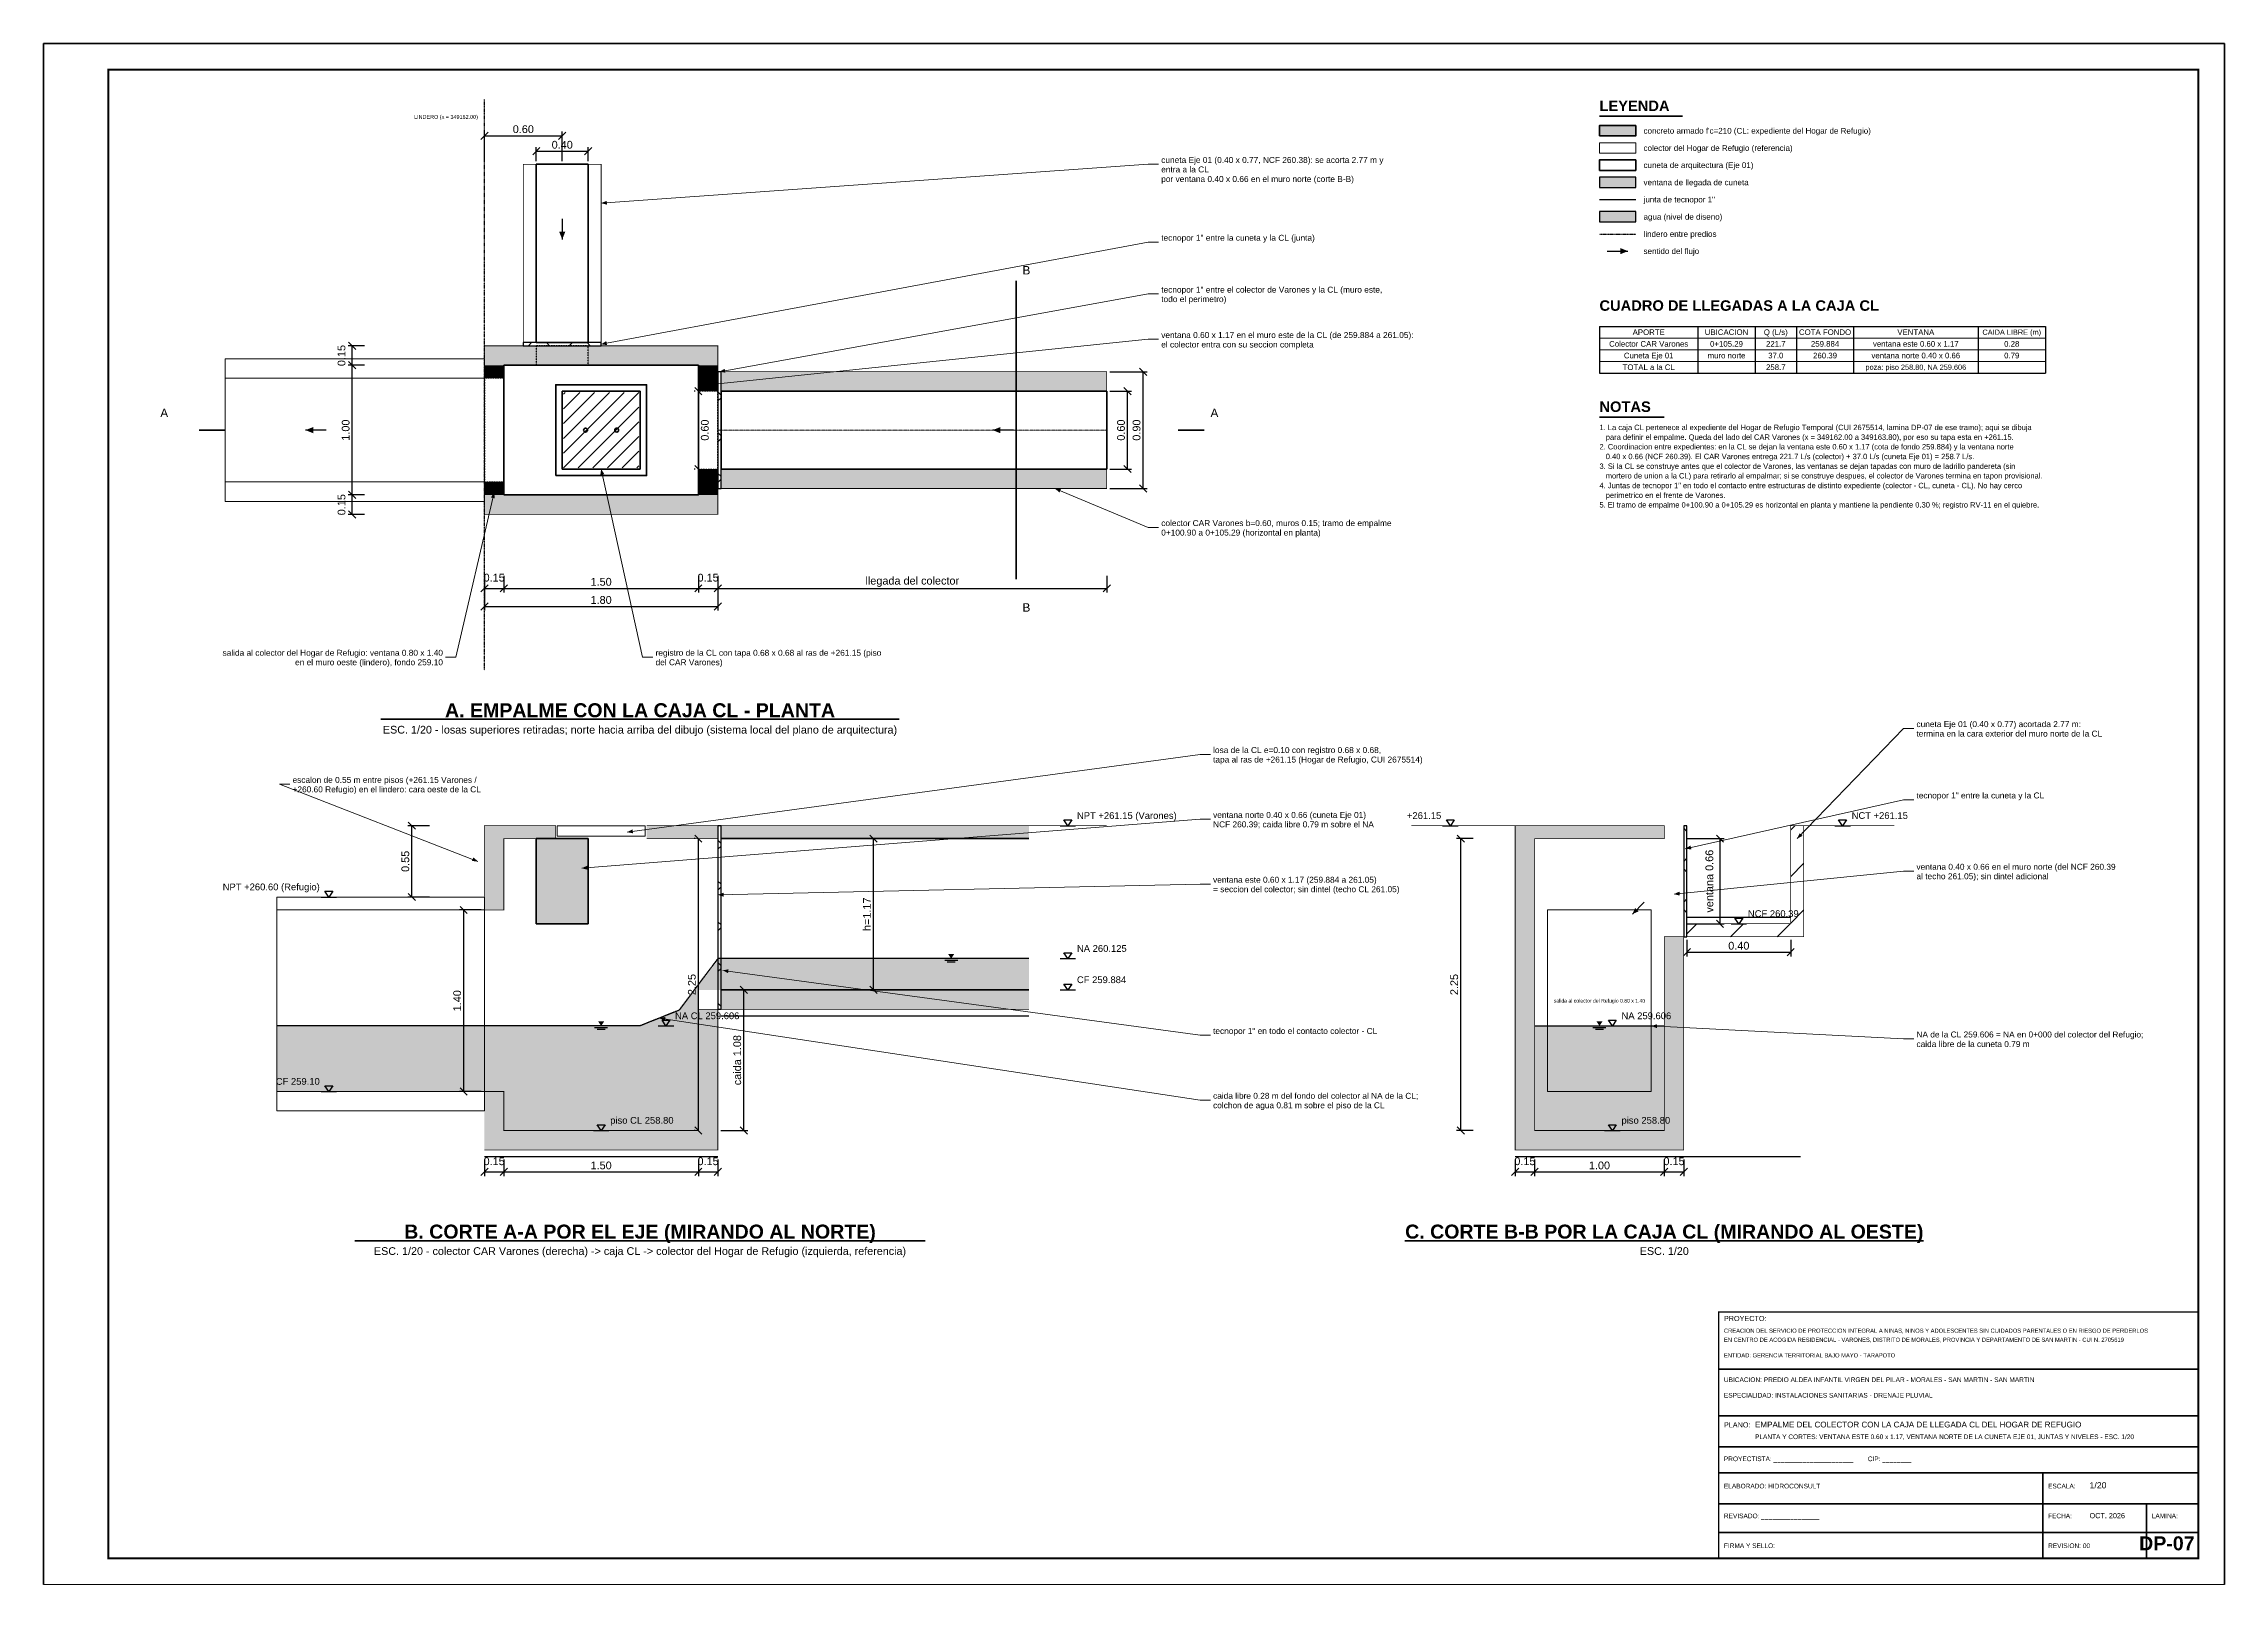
# Paper-space layout 'DP-07' of a CAD drawing. Header units: metres, sheet in millimetres. Extents: x 0 to 841, y 0 to 594.
# The model-space entities are those that its viewports show. They can reach past a viewport. Long polylines and large blocks are cut down to what shows.
import ezdxf
from ezdxf.enums import TextEntityAlignment as Align

# ---------------------------------------------------------------- set-up
doc = ezdxf.new("R2010")
doc.units = ezdxf.units.M
doc.header["$LTSCALE"] = 0.25
for name, pattern in [('CENTER', [5.08, 3.175, -0.635, 0.635, -0.635]), ('DASHED', [1.524, 1.27, -0.254]), ('HIDDEN', [0.375, 0.25, -0.125]), ('PHANTOM', [6.35, 3.175, -0.635, 0.635, -0.635, 0.635, -0.635])]:
    doc.linetypes.add(name, pattern=pattern)
for name, color, linetype, lineweight in [('AGUA', 150, 'DASHED', 25), ('ARQ-BASE', 8, 'CONTINUOUS', 13), ('ARQ-TEXTO', 8, 'CONTINUOUS', 13), ('CONCRETO', 250, 'CONTINUOUS', 50), ('CONCRETO-OCULTO', 8, 'HIDDEN', 25), ('CORTES', 6, 'CONTINUOUS', 50), ('COTAS', 94, 'CONTINUOUS', 18), ('CUNETA', 3, 'CONTINUOUS', 35), ('EJE-COLECTOR', 1, 'CENTER', 18), ('GRILLA', 9, 'CONTINUOUS', 13), ('LLAMADAS', 30, 'CONTINUOUS', 18), ('MARCO', 7, 'CONTINUOUS', 50), ('MARCO-METALICO', 32, 'CONTINUOUS', 40), ('REGISTRO', 32, 'CONTINUOUS', 35), ('REGISTRO-TAPA', 30, 'CONTINUOUS', 18), ('ROTULO', 7, 'CONTINUOUS', 35), ('TERRENO', 7, 'CONTINUOUS', 30), ('TITULOS', 160, 'CONTINUOUS', 35)]:
    doc.layers.add(name, color=color, linetype=linetype, lineweight=lineweight)
for name, color, linetype, true_color in [('AGUA-RELLENO', 150, 'CONTINUOUS', 0xcde4f6), ('CONCRETO-ACHURADO', 8, 'CONTINUOUS', 0xe2e2e2), ('ISO-CUNETA', 94, 'CONTINUOUS', 0xa8d6a8)]:
    doc.layers.add(name, color=color, linetype=linetype, true_color=true_color)
for name, color, linetype in [('AGUA-SIMBOLO', 150, 'CONTINUOUS'), ('FLUJO', 150, 'CONTINUOUS'), ('JUNTAS', 8, 'DASHED'), ('LEYENDA', 7, 'CONTINUOUS'), ('LINDERO', 6, 'PHANTOM'), ('NIVELES', 7, 'CONTINUOUS'), ('ROTULO-TEXTO', 7, 'CONTINUOUS'), ('SOLADO', 8, 'CONTINUOUS'), ('TERRENO-ACHURADO', 8, 'CONTINUOUS'), ('TEXTOS', 7, 'CONTINUOUS'), ('TEXTOS-NOTAS', 7, 'CONTINUOUS')]:
    doc.layers.add(name, color=color, linetype=linetype)
doc.styles.get("Standard").update_dxf_attribs({"font": 'arial.ttf'})
doc.styles.add('TITULOS', font='arialbd.ttf')
doc.dimstyles.new('COT-20', dxfattribs={"dimscale": 0.02, "dimtxt": 3, "dimasz": 2.2, "dimexe": 1.6, "dimexo": 1.2, "dimgap": 1, "dimtad": 1, "dimzin": 0, "dimdsep": 46, "dimtxsty": 'Standard', "dimtsz": 1.4, "dimcen": 2.5, "dimclrd": 256, "dimclre": 256, "dimclrt": 7, "dimazin": 3, "dimtfac": 1, "dimtmove": 0, "dimatfit": 3})

# ---------------------------------------------------------------- blocks, each defined once
blk = doc.blocks.new('SIMB-FLECHA')
at = {"layer": 'FLUJO'}
blk.add_lwpolyline([(-4, 0), (4, 0)], dxfattribs=at)
blk.add_solid([(4, 0), (1, 1.2), (1, -1.2)], dxfattribs=at)
blk = doc.blocks.new('REGISTRO-PLANTA')
at = {"layer": 'MARCO-METALICO'}
blk.add_lwpolyline([(-0.35, -0.35), (0.35, -0.35), (0.35, 0.35), (-0.35, 0.35)], close=True, dxfattribs=at)
for centre in [(-0.12, 0), (0.12, 0)]:
    blk.add_circle(centre, 0.015, dxfattribs=at)
at = {"layer": 'REGISTRO'}
blk.add_lwpolyline([(-0.3, -0.3), (0.3, -0.3), (0.3, 0.3), (-0.3, 0.3)], close=True, dxfattribs=at)
at = {"layer": 'REGISTRO-TAPA'}
for p, q in [((-0.29, 0.2765), (-0.2765, 0.29)), ((-0.29, 0.1632), (-0.1632, 0.29)), ((-0.29, 0.0499), (-0.0499, 0.29)), ((-0.29, -0.0634), (0.0634, 0.29)), ((-0.29, -0.1767), (0.1767, 0.29)), ((-0.29, -0.29), (0.29, 0.29)), ((-0.1767, -0.29), (0.29, 0.1767)), ((-0.0634, -0.29), (0.29, 0.0634)), ((0.0499, -0.29), (0.29, -0.0499)), ((0.1632, -0.29), (0.29, -0.1632)), ((0.2765, -0.29), (0.29, -0.2765))]:
    blk.add_line(p, q, dxfattribs=at)
blk = doc.blocks.new('SIMB-AGUA')
at = {"layer": 'AGUA-SIMBOLO'}
for p, q in [((-2.5, -0.6), (2.5, -0.6)), ((-1.5, -1.2), (1.5, -1.2))]:
    blk.add_line(p, q, dxfattribs=at)
blk.add_solid([(0, 0), (-1.2, 1.8), (1.2, 1.8)], dxfattribs=at)
blk = doc.blocks.new('SIMB-NIVEL')
at = {"layer": 'NIVELES'}
blk.add_line((-3, 0), (3, 0), dxfattribs=at)
blk.add_lwpolyline([(0, 0), (-1.5, 2.2), (1.5, 2.2)], close=True, dxfattribs=at)

msp = doc.modelspace()

# ---------------------------------------------------------------- hatches: boundary and pattern name
at = {"layer": 'AGUA-RELLENO', "true_color": 0xcde4f6}
h = msp.add_hatch(color=7, dxfattribs=at)
h.dxf.hatch_style = 1
h.paths.add_polyline_path([(349254, 9281662.295), (349254.28, 9281662.295), (349254.28, 9281662.375), (349254, 9281662.375)])
h = msp.add_hatch(color=7, dxfattribs=at)
h.dxf.hatch_style = 1
h.paths.add_polyline_path([(349249.6, 9281656.374), (349247.05, 9281656.374), (349247.05, 9281655.29), (349245.55, 9281655.29), (349245.55, 9281655.59), (349243.8, 9281655.59), (349243.8, 9281656.096), (349246.6, 9281656.096), (349246.9, 9281656.216), (349247.2, 9281656.615), (349249.6, 9281656.615)])
h = msp.add_hatch(color=7, dxfattribs=at)
h.dxf.hatch_style = 1
h.paths.add_polyline_path([(349253.5, 9281655.29), (349254.5, 9281655.29), (349254.5, 9281656.096), (349253.5, 9281656.096)])
at = {"layer": 'CONCRETO-ACHURADO', "true_color": 0xe2e2e2}
h = msp.add_hatch(color=7, dxfattribs=at)
h.dxf.hatch_style = 1
h.paths.add_polyline_path([(349254, 9281662.958), (349254.28, 9281662.958), (349254.28, 9281663.038), (349254, 9281663.038)])
h = msp.add_hatch(color=7, dxfattribs=at)
h.dxf.hatch_style = 1
h.paths.add_polyline_path([(349245.4, 9281661.19), (349247.2, 9281661.19), (349247.2, 9281661.34), (349245.4, 9281661.34)])
h = msp.add_hatch(color=7, dxfattribs=at)
h.dxf.hatch_style = 1
h.paths.add_polyline_path([(349245.4, 9281661.09), (349245.55, 9281661.09), (349245.55, 9281661.19), (349245.4, 9281661.19)])
h = msp.add_hatch(color=7, dxfattribs=at)
h.dxf.hatch_style = 1
h.paths.add_polyline_path([(349247.05, 9281660.99), (349247.2, 9281660.99), (349247.2, 9281661.19), (349247.05, 9281661.19)])
h = msp.add_hatch(color=7, dxfattribs=at)
h.dxf.hatch_style = 1
h.paths.add_polyline_path([(349247.225, 9281660.99), (349250.2, 9281660.99), (349250.2, 9281661.14), (349247.225, 9281661.14)])
h = msp.add_hatch(color=7, dxfattribs=at)
h.dxf.hatch_style = 1
h.paths.add_polyline_path([(349247.05, 9281660.19), (349247.2, 9281660.19), (349247.2, 9281660.39), (349247.05, 9281660.39)])
h = msp.add_hatch(color=7, dxfattribs=at)
h.dxf.hatch_style = 1
h.paths.add_polyline_path([(349247.225, 9281660.24), (349250.2, 9281660.24), (349250.2, 9281660.39), (349247.225, 9281660.39)])
h = msp.add_hatch(color=7, dxfattribs=at)
h.dxf.hatch_style = 1
h.paths.add_polyline_path([(349245.4, 9281660.19), (349245.55, 9281660.19), (349245.55, 9281660.29), (349245.4, 9281660.29)])
h = msp.add_hatch(color=7, dxfattribs=at)
h.dxf.hatch_style = 1
h.paths.add_polyline_path([(349245.4, 9281660.04), (349247.2, 9281660.04), (349247.2, 9281660.19), (349245.4, 9281660.19)])
h = msp.add_hatch(color=7, dxfattribs=at)
h.dxf.hatch_style = 1
h.paths.add_polyline_path([(349245.4, 9281656.99), (349245.55, 9281656.99), (349245.55, 9281657.64), (349245.4, 9281657.64)])
h = msp.add_hatch(color=7, dxfattribs=at)
h.dxf.hatch_style = 1
h.paths.add_polyline_path([(349245.55, 9281657.54), (349245.95, 9281657.54), (349245.95, 9281657.64), (349245.55, 9281657.64)])
h = msp.add_hatch(color=7, dxfattribs=at)
h.dxf.hatch_style = 1
h.paths.add_polyline_path([(349246.65, 9281657.54), (349247.2, 9281657.54), (349247.2, 9281657.64), (349246.65, 9281657.64)])
h = msp.add_hatch(color=7, dxfattribs=at)
h.dxf.hatch_style = 1
h.paths.add_polyline_path([(349247.225, 9281657.54), (349249.6, 9281657.54), (349249.6, 9281657.64), (349247.225, 9281657.64)])
h = msp.add_hatch(color=7, dxfattribs=at)
h.dxf.hatch_style = 1
h.paths.add_polyline_path([(349253.35, 9281655.29), (349253.5, 9281655.29), (349253.5, 9281657.64), (349253.35, 9281657.64)])
h = msp.add_hatch(color=7, dxfattribs=at)
h.dxf.hatch_style = 1
h.paths.add_polyline_path([(349253.5, 9281657.54), (349254.5, 9281657.54), (349254.5, 9281657.64), (349253.5, 9281657.64)])
h = msp.add_hatch(color=7, dxfattribs=at)
h.dxf.hatch_style = 1
h.paths.add_polyline_path([(349254.5, 9281655.29), (349254.65, 9281655.29), (349254.65, 9281656.784), (349254.5, 9281656.784)])
h = msp.add_hatch(color=7, dxfattribs=at)
h.dxf.hatch_style = 1
h.paths.add_polyline_path([(349247.225, 9281656.224), (349249.6, 9281656.224), (349249.6, 9281656.374), (349247.225, 9281656.374)])
h = msp.add_hatch(color=7, dxfattribs=at)
h.dxf.hatch_style = 1
h.paths.add_polyline_path([(349247.05, 9281655.29), (349247.2, 9281655.29), (349247.2, 9281656.224), (349247.05, 9281656.224)])
h = msp.add_hatch(color=7, dxfattribs=at)
h.dxf.hatch_style = 1
h.paths.add_polyline_path([(349245.4, 9281655.29), (349245.55, 9281655.29), (349245.55, 9281655.59), (349245.4, 9281655.59)])
h = msp.add_hatch(color=7, dxfattribs=at)
h.dxf.hatch_style = 1
h.paths.add_polyline_path([(349245.4, 9281655.14), (349247.2, 9281655.14), (349247.2, 9281655.29), (349245.4, 9281655.29)])
h = msp.add_hatch(color=7, dxfattribs=at)
h.dxf.hatch_style = 1
h.paths.add_polyline_path([(349253.35, 9281655.14), (349254.65, 9281655.14), (349254.65, 9281655.29), (349253.35, 9281655.29)])
at = {"layer": 'ISO-CUNETA', "true_color": 0xa8d6a8}
h = msp.add_hatch(color=7, dxfattribs=at)
h.dxf.hatch_style = 1
h.paths.add_polyline_path([(349254, 9281662.56), (349254.28, 9281662.56), (349254.28, 9281662.64), (349254, 9281662.64)])
h = msp.add_hatch(color=7, dxfattribs=at)
h.dxf.hatch_style = 1
h.paths.add_polyline_path([(349245.8, 9281656.884), (349246.2, 9281656.884), (349246.2, 9281657.54), (349245.8, 9281657.54)])
at = {"layer": 'JUNTAS'}
h = msp.add_hatch(dxfattribs=at)
h.set_pattern_fill('ANSI37', scale=0.07)
h.paths.add_polyline_path([(349245.7, 9281661.34), (349246.3, 9281661.34), (349246.3, 9281661.365), (349245.7, 9281661.365)])
h = msp.add_hatch(dxfattribs=at)
h.set_pattern_fill('ANSI37', scale=0.07)
h.paths.add_polyline_path([(349247.2, 9281660.24), (349247.225, 9281660.24), (349247.225, 9281661.14), (349247.2, 9281661.14)])
h = msp.add_hatch(dxfattribs=at)
h.set_pattern_fill('ANSI37', scale=0.07)
h.paths.add_polyline_path([(349247.2, 9281656.224), (349247.225, 9281656.224), (349247.225, 9281657.64), (349247.2, 9281657.64)])
h = msp.add_hatch(dxfattribs=at)
h.set_pattern_fill('ANSI37', scale=0.07)
h.paths.add_polyline_path([(349254.65, 9281656.784), (349254.675, 9281656.784), (349254.675, 9281657.64), (349254.65, 9281657.64)])
at = {"layer": 'TERRENO-ACHURADO'}
h = msp.add_hatch(dxfattribs=at)
h.set_pattern_fill('ANSI31', scale=0.08)
h.paths.add_polyline_path([(349255.475, 9281656.884), (349255.575, 9281656.884), (349255.575, 9281657.64), (349255.475, 9281657.64)])
h = msp.add_hatch(dxfattribs=at)
h.set_pattern_fill('ANSI31', scale=0.08)
h.paths.add_polyline_path([(349254.675, 9281656.784), (349255.575, 9281656.784), (349255.575, 9281656.884), (349254.675, 9281656.884)])

# ---------------------------------------------------------------- linework, layer by layer
at = {"layer": 'AGUA'}
for p, q in [((349254.675, 9281656.934), (349255.475, 9281656.934)), ((349253.5, 9281656.096), (349254.5, 9281656.096))]:
    msp.add_line(p, q, dxfattribs=at)
msp.add_lwpolyline([(349249.6, 9281656.615), (349247.2, 9281656.615), (349246.9, 9281656.216), (349246.6, 9281656.096), (349243.8, 9281656.096)], dxfattribs=at)
at = {"layer": 'AGUA-RELLENO'}
msp.add_lwpolyline([(349254, 9281662.295), (349254.28, 9281662.295), (349254.28, 9281662.375), (349254, 9281662.375)], close=True, dxfattribs=at)
at = {"layer": 'ARQ-BASE'}
for points in [[(349254, 9281662.825), (349254.28, 9281662.825), (349254.28, 9281662.905), (349254, 9281662.905)], [(349243.4, 9281660.14), (349245.4, 9281660.14), (349245.4, 9281661.24), (349243.4, 9281661.24)], [(349243.4, 9281660.29), (349245.4, 9281660.29), (349245.4, 9281661.09), (349243.4, 9281661.09)], [(349243.8, 9281655.44), (349245.4, 9281655.44), (349245.4, 9281657.09), (349243.8, 9281657.09)], [(349243.8, 9281655.59), (349245.4, 9281655.59), (349245.4, 9281656.99), (349243.8, 9281656.99)], [(349253.6, 9281655.59), (349254.4, 9281655.59), (349254.4, 9281656.99), (349253.6, 9281656.99)]]:
    msp.add_lwpolyline(points, close=True, dxfattribs=at)
at = {"layer": 'CONCRETO'}
for p, q in [((349247.2, 9281657.54), (349247.2, 9281657.54)), ((349247.225, 9281657.54), (349249.6, 9281657.54)), ((349247.225, 9281656.374), (349249.6, 9281656.374))]:
    msp.add_line(p, q, dxfattribs=at)
for points in [[(349254, 9281662.958), (349254.28, 9281662.958), (349254.28, 9281663.038), (349254, 9281663.038)], [(349245.55, 9281660.19), (349247.05, 9281660.19), (349247.05, 9281661.19), (349245.55, 9281661.19)], [(349247.225, 9281660.39), (349250.2, 9281660.39), (349250.2, 9281660.99), (349247.225, 9281660.99)]]:
    msp.add_lwpolyline(points, close=True, dxfattribs=at)
at = {"layer": 'CONCRETO', "const_width": 0.006}
for points in [[(349245.4, 9281660.04), (349247.2, 9281660.04), (349247.2, 9281661.34), (349245.4, 9281661.34)], [(349247.225, 9281660.24), (349250.2, 9281660.24), (349250.2, 9281661.14), (349247.225, 9281661.14)], [(349253.35, 9281655.14), (349254.65, 9281655.14), (349254.65, 9281656.784), (349254.5, 9281656.784), (349254.5, 9281655.29), (349253.5, 9281655.29), (349253.5, 9281657.54), (349254.5, 9281657.54), (349254.5, 9281657.64), (349253.35, 9281657.64)]]:
    msp.add_lwpolyline(points, close=True, dxfattribs=at)
for points in [[(349245.4, 9281656.99), (349245.55, 9281656.99), (349245.55, 9281657.54), (349245.95, 9281657.54), (349245.95, 9281657.64), (349245.4, 9281657.64), (349245.4, 9281656.99)], [(349246.65, 9281657.54), (349247.2, 9281657.54), (349247.2, 9281657.54), (349247.2, 9281657.64), (349246.65, 9281657.64)], [(349249.6, 9281656.224), (349247.225, 9281656.224), (349247.225, 9281657.64), (349249.6, 9281657.64)], [(349245.4, 9281655.14), (349247.2, 9281655.14), (349247.2, 9281656.224), (349247.05, 9281656.224), (349247.05, 9281655.29), (349245.55, 9281655.29), (349245.55, 9281655.59), (349245.4, 9281655.59)]]:
    msp.add_lwpolyline(points, dxfattribs=at)
at = {"layer": 'CONCRETO-OCULTO'}
for points in [[(349245.8, 9281661.19), (349246.2, 9281661.19), (349246.2, 9281661.34), (349245.8, 9281661.34)], [(349245.4, 9281660.29), (349245.55, 9281660.29), (349245.55, 9281661.09), (349245.4, 9281661.09)], [(349247.05, 9281660.39), (349247.2, 9281660.39), (349247.2, 9281660.99), (349247.05, 9281660.99)]]:
    msp.add_lwpolyline(points, close=True, dxfattribs=at)
at = {"layer": 'CORTES'}
for p, q in [((349249.5, 9281659.54), (349249.5, 9281661.84)), ((349243.2, 9281660.69), (349243.4, 9281660.69)), ((349250.75, 9281660.69), (349250.95, 9281660.69))]:
    msp.add_line(p, q, dxfattribs=at)
at = {"layer": 'CUNETA', "const_width": 0.006}
msp.add_lwpolyline([(349245.7, 9281661.365), (349246.3, 9281661.365), (349246.3, 9281662.74), (349245.7, 9281662.74)], close=True, dxfattribs=at)
at = {"layer": 'CUNETA'}
for points in [[(349245.8, 9281661.365), (349246.2, 9281661.365), (349246.2, 9281662.74), (349245.8, 9281662.74)], [(349254, 9281662.693), (349254.28, 9281662.693), (349254.28, 9281662.773), (349254, 9281662.773)], [(349245.8, 9281656.884), (349246.2, 9281656.884), (349246.2, 9281657.54), (349245.8, 9281657.54)]]:
    msp.add_lwpolyline(points, close=True, dxfattribs=at)
at = {"layer": 'CUNETA', "const_width": 0.006}
msp.add_lwpolyline([(349254.675, 9281656.784), (349255.575, 9281656.784), (349255.575, 9281657.64), (349255.475, 9281657.64), (349255.475, 9281656.884), (349254.675, 9281656.884)], dxfattribs=at)
at = {"layer": 'EJE-COLECTOR'}
msp.add_line((349250.2, 9281660.69), (349247.2, 9281660.69), dxfattribs=at)
at = {"layer": 'GRILLA'}
for p, q in [((349254, 9281661.4), (349257.44, 9281661.4)), ((349254, 9281661.31), (349257.44, 9281661.31)), ((349254, 9281661.22), (349257.44, 9281661.22))]:
    msp.add_line(p, q, dxfattribs=at)
at = {"layer": 'ISO-CUNETA'}
msp.add_lwpolyline([(349254, 9281662.56), (349254.28, 9281662.56), (349254.28, 9281662.64), (349254, 9281662.64)], close=True, dxfattribs=at)
at = {"layer": 'JUNTAS'}
msp.add_line((349254, 9281662.468), (349254.28, 9281662.468), dxfattribs=at)
for points in [[(349245.7, 9281661.34), (349246.3, 9281661.34), (349246.3, 9281661.365), (349245.7, 9281661.365)], [(349247.2, 9281660.24), (349247.225, 9281660.24), (349247.225, 9281661.14), (349247.2, 9281661.14)], [(349247.2, 9281656.224), (349247.225, 9281656.224), (349247.225, 9281657.64), (349247.2, 9281657.64)], [(349254.65, 9281656.784), (349254.675, 9281656.784), (349254.675, 9281657.64), (349254.65, 9281657.64)]]:
    msp.add_lwpolyline(points, close=True, dxfattribs=at)
at = {"layer": 'LINDERO'}
for p, q in [((349245.4, 9281658.84), (349245.4, 9281663.24)), ((349254, 9281662.202), (349254.28, 9281662.202))]:
    msp.add_line(p, q, dxfattribs=at)
at = {"layer": 'LLAMADAS'}
for p, q in [((349250.52, 9281662.74), (349246.3, 9281662.44)), ((349250.6, 9281662.74), (349250.52, 9281662.74)), ((349250.52, 9281662.14), (349246.3, 9281661.352)), ((349250.6, 9281662.14), (349250.52, 9281662.14)), ((349250.52, 9281661.74), (349247.213, 9281661.14)), ((349250.6, 9281661.74), (349250.52, 9281661.74)), ((349250.52, 9281661.39), (349247.125, 9281661.04)), ((349250.6, 9281661.39), (349250.52, 9281661.39)), ((349246.62, 9281658.94), (349246.3, 9281660.39)), ((349245.18, 9281658.94), (349245.475, 9281660.21)), ((349250.52, 9281659.94), (349249.8, 9281660.24)), ((349250.6, 9281659.94), (349250.52, 9281659.94)), ((349245.1, 9281658.94), (349245.18, 9281658.94)), ((349246.7, 9281658.94), (349246.62, 9281658.94)), ((349256.345, 9281658.39), (349255.525, 9281657.54)), ((349256.425, 9281658.39), (349256.345, 9281658.39)), ((349250.92, 9281658.19), (349246.5, 9281657.59)), ((349251, 9281658.19), (349250.92, 9281658.19)), ((349243.9, 9281657.96), (349243.82, 9281657.96)), ((349243.82, 9281657.96), (349245.35, 9281657.365)), ((349256.345, 9281657.84), (349254.662, 9281657.462)), ((349256.425, 9281657.84), (349256.345, 9281657.84)), ((349250.92, 9281657.69), (349246.15, 9281657.312)), ((349251, 9281657.69), (349250.92, 9281657.69)), ((349250.92, 9281657.19), (349247.2, 9281657.107)), ((349251, 9281657.19), (349250.92, 9281657.19)), ((349256.345, 9281657.29), (349254.575, 9281657.112)), ((349256.425, 9281657.29), (349256.345, 9281657.29)), ((349250.92, 9281656.024), (349247.238, 9281656.524)), ((349250.92, 9281655.524), (349246.75, 9281656.156)), ((349251, 9281656.024), (349250.92, 9281656.024)), ((349256.345, 9281655.996), (349254.4, 9281656.096)), ((349256.425, 9281655.996), (349256.345, 9281655.996)), ((349251, 9281655.524), (349250.92, 9281655.524))]:
    msp.add_line(p, q, dxfattribs=at)
for points in [[(349246.3, 9281662.44), (349246.345, 9281662.428), (349246.343, 9281662.458)], [(349246.3, 9281661.352), (349246.346, 9281661.345), (349246.34, 9281661.376)], [(349247.125, 9281661.04), (349247.17, 9281661.029), (349247.167, 9281661.06)], [(349247.213, 9281661.14), (349247.259, 9281661.133), (349247.253, 9281661.163)], [(349246.3, 9281660.39), (349246.294, 9281660.344), (349246.325, 9281660.35)], [(349245.475, 9281660.21), (349245.45, 9281660.171), (349245.48, 9281660.164)], [(349249.8, 9281660.24), (349249.835, 9281660.209), (349249.847, 9281660.237)], [(349246.5, 9281657.59), (349246.546, 9281657.581), (349246.542, 9281657.611)], [(349254.662, 9281657.462), (349254.709, 9281657.457), (349254.702, 9281657.487)], [(349255.525, 9281657.54), (349255.567, 9281657.561), (349255.544, 9281657.582)], [(349245.35, 9281657.365), (349245.315, 9281657.395), (349245.303, 9281657.367)], [(349246.15, 9281657.312), (349246.195, 9281657.3), (349246.193, 9281657.331)], [(349247.2, 9281657.107), (349247.244, 9281657.093), (349247.244, 9281657.123)], [(349254.575, 9281657.112), (349254.62, 9281657.101), (349254.617, 9281657.132)], [(349247.238, 9281656.524), (349247.279, 9281656.503), (349247.283, 9281656.533)], [(349246.75, 9281656.156), (349246.791, 9281656.135), (349246.796, 9281656.165)], [(349254.4, 9281656.096), (349254.443, 9281656.079), (349254.445, 9281656.109)]]:
    msp.add_solid(points, dxfattribs=at)
at = {"layer": 'MARCO'}
msp.add_lwpolyline([(349242, 9281651.79), (349258.82, 9281651.79), (349258.82, 9281663.67), (349242, 9281663.67)], close=True, dxfattribs=at)
at = {"layer": 'MARCO', "const_width": 0.016}
msp.add_lwpolyline([(349242.5, 9281651.99), (349258.62, 9281651.99), (349258.62, 9281663.47), (349242.5, 9281663.47)], close=True, dxfattribs=at)
at = {"layer": 'REGISTRO-TAPA'}
msp.add_lwpolyline([(349245.96, 9281657.56), (349246.64, 9281657.56), (349246.64, 9281657.64), (349245.96, 9281657.64)], close=True, dxfattribs=at)
at = {"layer": 'ROTULO'}
for p, q in [((349254.92, 9281653.45), (349258.62, 9281653.45)), ((349254.92, 9281653.09), (349258.62, 9281653.09)), ((349254.92, 9281652.85), (349258.62, 9281652.85)), ((349254.92, 9281652.65), (349258.62, 9281652.65)), ((349257.42, 9281652.65), (349257.42, 9281651.99)), ((349254.92, 9281652.41), (349258.62, 9281652.41)), ((349258.22, 9281652.41), (349258.22, 9281651.99)), ((349254.92, 9281652.19), (349258.62, 9281652.19))]:
    msp.add_line(p, q, dxfattribs=at)
at = {"layer": 'ROTULO', "const_width": 0.01}
msp.add_lwpolyline([(349254.92, 9281651.99), (349258.62, 9281651.99), (349258.62, 9281653.89), (349254.92, 9281653.89)], close=True, dxfattribs=at)
at = {"layer": 'SOLADO'}
for points in [[(349247.225, 9281656.174), (349249.6, 9281656.174)], [(349245.4, 9281655.09), (349247.2, 9281655.09)], [(349253.35, 9281655.09), (349255.55, 9281655.09)]]:
    msp.add_lwpolyline(points, dxfattribs=at)
at = {"layer": 'TERRENO', "const_width": 0.006}
for points in [[(349247.2, 9281657.64), (349250.2, 9281657.64)], [(349249.6, 9281657.64), (349250.2, 9281657.64)], [(349252.55, 9281657.64), (349253.35, 9281657.64)], [(349255.575, 9281657.64), (349256.275, 9281657.64)], [(349243.8, 9281657.09), (349245.4, 9281657.09)]]:
    msp.add_lwpolyline(points, dxfattribs=at)
at = {"layer": 'TEXTOS'}
for p, q in [((349254, 9281661.49), (349257.44, 9281661.49)), ((349254, 9281661.49), (349254, 9281661.13)), ((349254.76, 9281661.49), (349254.76, 9281661.13)), ((349255.2, 9281661.49), (349255.2, 9281661.13)), ((349255.52, 9281661.49), (349255.52, 9281661.13)), ((349255.96, 9281661.49), (349255.96, 9281661.13)), ((349256.92, 9281661.49), (349256.92, 9281661.13)), ((349257.44, 9281661.49), (349257.44, 9281661.13)), ((349254, 9281661.13), (349257.44, 9281661.13))]:
    msp.add_line(p, q, dxfattribs=at)
at = {"layer": 'TITULOS'}
for p, q in [((349254, 9281663.11), (349254.64, 9281663.11)), ((349254, 9281660.79), (349254.5, 9281660.79)), ((349244.6, 9281658.46), (349248.6, 9281658.46)), ((349244.4, 9281654.44), (349248.8, 9281654.44)), ((349252.5, 9281654.44), (349256.5, 9281654.44))]:
    msp.add_line(p, q, dxfattribs=at)

# ---------------------------------------------------------------- block references
msp.add_blockref('REGISTRO-PLANTA', (349246.3, 9281660.69))
at = {"xscale": 0.02, "yscale": 0.02}
for p in [(349249, 9281656.615), (349246.3, 9281656.096), (349254, 9281656.096)]:
    msp.add_blockref('SIMB-AGUA', p, dxfattribs=at)
at = {"layer": 'FLUJO'}
for p, xscale, yscale, rotation in [((349246, 9281662.24), 0.02, 0.02, -90), ((349244.1, 9281660.69), 0.02, 0.02, 180), ((349249.4, 9281660.69), 0.02, 0.02, 180), ((349254.3, 9281657.004), 0.016, 0.016, -135)]:
    msp.add_blockref('SIMB-FLECHA', p, dxfattribs=dict(at, xscale=xscale, yscale=yscale, rotation=rotation))
at = {"layer": 'FLUJO', "xscale": 0.02, "yscale": 0.02}
msp.add_blockref('SIMB-FLECHA', (349254.14, 9281662.07), dxfattribs=at)
at = {"layer": 'NIVELES', "xscale": 0.02, "yscale": 0.02}
for p in [(349249.9, 9281657.64), (349252.85, 9281657.64), (349255.875, 9281657.64), (349244.2, 9281657.09), (349255.075, 9281656.884), (349249.9, 9281656.615), (349249.9, 9281656.374), (349246.8, 9281656.096), (349254.1, 9281656.096), (349244.2, 9281655.59), (349246.3, 9281655.29), (349254.1, 9281655.29)]:
    msp.add_blockref('SIMB-NIVEL', p, dxfattribs=at)

# ---------------------------------------------------------------- texts
at = {"layer": 'ARQ-TEXTO'}
msp.add_text('salida al colector del Refugio 0.80 x 1.40', height=0.028, dxfattribs=at).set_placement((349254, 9281656.29), align=Align.MIDDLE_CENTER)
at = {"layer": 'CORTES'}
for s, p in [('B', (349249.55, 9281661.89)), ('A', (349242.9, 9281660.79)), ('A', (349251, 9281660.79)), ('B', (349249.55, 9281659.29))]:
    msp.add_text(s, height=0.065, dxfattribs=at).set_placement(p)
at = {"layer": 'LEYENDA'}
for s, p in [("concreto armado f'c=210 (CL: expediente del Hogar de Refugio)", (349254.34, 9281662.998)), ('colector del Hogar de Refugio (referencia)', (349254.34, 9281662.865)), ('cuneta de arquitectura (Eje 01)', (349254.34, 9281662.733)), ('ventana de llegada de cuneta', (349254.34, 9281662.6)), ('junta de tecnopor 1"', (349254.34, 9281662.468)), ('agua (nivel de diseno)', (349254.34, 9281662.335)), ('lindero entre predios', (349254.34, 9281662.202)), ('sentido del flujo', (349254.34, 9281662.07))]:
    msp.add_text(s, height=0.0442, dxfattribs=at).set_placement(p, align=Align.MIDDLE_LEFT)
at = {"layer": 'LINDERO'}
msp.add_text('LINDERO (x = 349162.00)', height=0.03, dxfattribs=at).set_placement((349245.35, 9281663.09), align=Align.RIGHT)
at = {"layer": 'NIVELES'}
for s, p in [('NPT +261.15 (Varones)', (349249.97, 9281657.692)), ('NCT +261.15', (349255.945, 9281657.692)), ('NCF 260.39', (349255.145, 9281656.936)), ('NA 260.125', (349249.97, 9281656.667)), ('CF 259.884', (349249.97, 9281656.426)), ('NA CL 259.606', (349246.87, 9281656.148)), ('NA 259.606', (349254.17, 9281656.148)), ('piso CL 258.80', (349246.37, 9281655.342)), ('piso 258.80', (349254.17, 9281655.342))]:
    msp.add_text(s, height=0.052, dxfattribs=at).set_placement(p)
for s, p in [('+261.15', (349252.78, 9281657.692)), ('NPT +260.60 (Refugio)', (349244.13, 9281657.142)), ('CF 259.10', (349244.13, 9281655.642))]:
    msp.add_text(s, height=0.052, dxfattribs=at).set_placement(p, align=Align.RIGHT)
at = {"layer": 'ROTULO-TEXTO'}
for s, height, p in [('PROYECTO:', 0.04, (349254.96, 9281653.82)), ('CREACION DEL SERVICIO DE PROTECCION INTEGRAL A NINAS, NINOS Y ADOLESCENTES SIN CUIDADOS PARENTALES O EN RIESGO DE PERDERLOS', 0.032, (349254.96, 9281653.73)), ('EN CENTRO DE ACOGIDA RESIDENCIAL - VARONES, DISTRITO DE MORALES, PROVINCIA Y DEPARTAMENTO DE SAN MARTIN - CUI N. 2705619', 0.032, (349254.96, 9281653.66)), ('ENTIDAD: GERENCIA TERRITORIAL BAJO MAYO - TARAPOTO', 0.032, (349254.96, 9281653.54)), ('UBICACION: PREDIO ALDEA INFANTIL VIRGEN DEL PILAR - MORALES - SAN MARTIN - SAN MARTIN', 0.036, (349254.96, 9281653.35)), ('ESPECIALIDAD: INSTALACIONES SANITARIAS - DRENAJE PLUVIAL', 0.036, (349254.96, 9281653.23)), ('PLANO:', 0.04, (349254.96, 9281653)), ('PLANTA Y CORTES: VENTANA ESTE 0.60 x 1.17, VENTANA NORTE DE LA CUNETA EJE 01, JUNTAS Y NIVELES - ESC. 1/20', 0.036, (349255.2, 9281652.91)), ('EMPALME DEL COLECTOR CON LA CAJA DE LLEGADA CL DEL HOGAR DE REFUGIO', 0.04442, (349255.2, 9281653)), ('PROYECTISTA: ______________________        CIP: ________', 0.036, (349254.96, 9281652.74)), ('ELABORADO: HIDROCONSULT', 0.036, (349254.96, 9281652.53)), ('ESCALA:', 0.036, (349257.46, 9281652.53)), ('1/20', 0.048, (349257.78, 9281652.53)), ('REVISADO: ________________', 0.036, (349254.96, 9281652.3)), ('FECHA:', 0.036, (349257.46, 9281652.3)), ('OCT. 2026', 0.04, (349257.78, 9281652.3)), ('LAMINA:', 0.036, (349258.26, 9281652.3)), ('FIRMA Y SELLO:', 0.036, (349254.96, 9281652.07)), ('REVISION: 00', 0.036, (349257.46, 9281652.07))]:
    msp.add_text(s, height=height, dxfattribs=at).set_placement(p)
at = {"layer": 'TEXTOS'}
for s, p in [('cuneta Eje 01 (0.40 x 0.77, NCF 260.38): se acorta 2.77 m y', (349250.62, 9281662.75)), ('entra a la CL', (349250.62, 9281662.677)), ('por ventana 0.40 x 0.66 en el muro norte (corte B-B)', (349250.62, 9281662.603)), ('tecnopor 1" entre la cuneta y la CL (junta)', (349250.62, 9281662.15)), ('tecnopor 1" entre el colector de Varones y la CL (muro este,', (349250.62, 9281661.75)), ('todo el perimetro)', (349250.62, 9281661.677)), ('ventana 0.60 x 1.17 en el muro este de la CL (de 259.884 a 261.05):', (349250.62, 9281661.4)), ('el colector entra con su seccion completa', (349250.62, 9281661.327)), ('colector CAR Varones b=0.60, muros 0.15; tramo de empalme', (349250.62, 9281659.95)), ('0+100.90 a 0+105.29 (horizontal en planta)', (349250.62, 9281659.877)), ('registro de la CL con tapa 0.68 x 0.68 al ras de +261.15 (piso', (349246.72, 9281658.95)), ('del CAR Varones)', (349246.72, 9281658.877)), ('termina en la cara exterior del muro norte de la CL', (349256.445, 9281658.327)), ('cuneta Eje 01 (0.40 x 0.77) acortada 2.77 m:', (349256.445, 9281658.4)), ('tapa al ras de +261.15 (Hogar de Refugio, CUI 2675514)', (349251.02, 9281658.127)), ('losa de la CL e=0.10 con registro 0.68 x 0.68,', (349251.02, 9281658.2)), ('escalon de 0.55 m entre pisos (+261.15 Varones /', (349243.92, 9281657.97)), ('+260.60 Refugio) en el lindero: cara oeste de la CL', (349243.92, 9281657.897)), ('tecnopor 1" entre la cuneta y la CL', (349256.445, 9281657.85)), ('ventana norte 0.40 x 0.66 (cuneta Eje 01)', (349251.02, 9281657.7)), ('NCF 260.39; caida libre 0.79 m sobre el NA', (349251.02, 9281657.627)), ('ventana 0.40 x 0.66 en el muro norte (del NCF 260.39', (349256.445, 9281657.3)), ('ventana este 0.60 x 1.17 (259.884 a 261.05)', (349251.02, 9281657.2)), ('= seccion del colector; sin dintel (techo CL 261.05)', (349251.02, 9281657.127)), ('al techo 261.05); sin dintel adicional', (349256.445, 9281657.227)), ('tecnopor 1" en todo el contacto colector - CL', (349251.02, 9281656.034)), ('caida libre de la cuneta 0.79 m', (349256.445, 9281655.933)), ('NA de la CL 259.606 = NA en 0+000 del colector del Refugio;', (349256.445, 9281656.007)), ('caida libre 0.28 m del fondo del colector al NA de la CL;', (349251.02, 9281655.534)), ('colchon de agua 0.81 m sobre el piso de la CL', (349251.02, 9281655.461))]:
    msp.add_text(s, height=0.0459, dxfattribs=at).set_placement(p)
for s, height, p in [('Colector CAR Varones', 0.0432, (349254.38, 9281661.355)), ('APORTE', 0.0432, (349254.38, 9281661.445)), ('UBICACION', 0.0432, (349254.98, 9281661.445)), ('0+105.29', 0.0432, (349254.98, 9281661.355)), ('Q (L/s)', 0.0432, (349255.36, 9281661.445)), ('221.7', 0.0432, (349255.36, 9281661.355)), ('COTA FONDO', 0.0432, (349255.74, 9281661.445)), ('259.884', 0.0432, (349255.74, 9281661.355)), ('ventana este 0.60 x 1.17', 0.0432, (349256.44, 9281661.355)), ('VENTANA', 0.0432, (349256.44, 9281661.445)), ('CAIDA LIBRE (m)', 0.0405, (349257.18, 9281661.445)), ('0.28', 0.0432, (349257.18, 9281661.355)), ('TOTAL a la CL', 0.0432, (349254.38, 9281661.175)), ('Cuneta Eje 01', 0.0432, (349254.38, 9281661.265)), ('muro norte', 0.0432, (349254.98, 9281661.265)), ('258.7', 0.0432, (349255.36, 9281661.175)), ('37.0', 0.0432, (349255.36, 9281661.265)), ('260.39', 0.0432, (349255.74, 9281661.265)), ('poza: piso 258.80, NA 259.606', 0.0405, (349256.44, 9281661.175)), ('ventana norte 0.40 x 0.66', 0.0432, (349256.44, 9281661.265)), ('0.79', 0.0432, (349257.18, 9281661.265)), ('ESC. 1/20 - losas superiores retiradas; norte hacia arriba del dibujo (sistema local del plano de arquitectura)', 0.0594, (349246.6, 9281658.38)), ('ESC. 1/20 - colector CAR Varones (derecha) -> caja CL -> colector del Hogar de Refugio (izquierda, referencia)', 0.0594, (349246.6, 9281654.36)), ('ESC. 1/20', 0.0594, (349254.5, 9281654.36))]:
    msp.add_text(s, height=height, dxfattribs=at).set_placement(p, align=Align.MIDDLE_CENTER)
for s, p in [('salida al colector del Hogar de Refugio: ventana 0.80 x 1.40', (349245.08, 9281658.95)), ('en el muro oeste (lindero), fondo 259.10', (349245.08, 9281658.877))]:
    msp.add_text(s, height=0.0459, dxfattribs=at).set_placement(p, align=Align.RIGHT)
at = {"layer": 'TEXTOS-NOTAS'}
for s, p in [('1. La caja CL pertenece al expediente del Hogar de Refugio Temporal (CUI 2675514, lamina DP-07 de ese tramo); aqui se dibuja', (349254, 9281660.69)), ('2. Coordinacion entre expedientes: en la CL se dejan la ventana este 0.60 x 1.17 (cota de fondo 259.884) y la ventana norte', (349254, 9281660.541)), ('   0.40 x 0.66 (NCF 260.39). El CAR Varones entrega 221.7 L/s (colector) + 37.0 L/s (cuneta Eje 01) = 258.7 L/s.', (349254, 9281660.466)), ('   para definir el empalme. Queda del lado del CAR Varones (x = 349162.00 a 349163.80), por eso su tapa esta en +261.15.', (349254, 9281660.615)), ('3. Si la CL se construye antes que el colector de Varones, las ventanas se dejan tapadas con muro de ladrillo pandereta (sin', (349254, 9281660.391)), ('   mortero de union a la CL) para retirarlo al empalmar; si se construye despues, el colector de Varones termina en tapon provisional.', (349254, 9281660.317)), ('4. Juntas de tecnopor 1" en todo el contacto entre estructuras de distinto expediente (colector - CL, cuneta - CL). No hay cerco', (349254, 9281660.242)), ('   perimetrico en el frente de Varones.', (349254, 9281660.167)), ('5. El tramo de empalme 0+100.90 a 0+105.29 es horizontal en planta y mantiene la pendiente 0.30 %; registro RV-11 en el quiebre.', (349254, 9281660.093))]:
    msp.add_text(s, height=0.0416, dxfattribs=at).set_placement(p)
at = {"layer": 'TITULOS', "style": 'TITULOS'}
for s, p in [('LEYENDA', (349254, 9281663.15)), ('CUADRO DE LLEGADAS A LA CAJA CL', (349254, 9281661.61)), ('NOTAS', (349254, 9281660.83))]:
    msp.add_text(s, height=0.081, dxfattribs=at).set_placement(p)
for s, p in [('A. EMPALME CON LA CAJA CL - PLANTA', (349246.6, 9281658.53)), ('B. CORTE A-A POR EL EJE (MIRANDO AL NORTE)', (349246.6, 9281654.51)), ('C. CORTE B-B POR LA CAJA CL (MIRANDO AL OESTE)', (349254.5, 9281654.51))]:
    msp.add_text(s, height=0.108, dxfattribs=at).set_placement(p, align=Align.MIDDLE_CENTER)
msp.add_text('DP-07', height=0.108, dxfattribs=at).set_placement((349258.59, 9281652.02), align=Align.BOTTOM_RIGHT)

# ---------------------------------------------------------------- dimensions: what is measured, and where the dimension line sits
at = {"layer": 'COTAS'}
for base, p1, p2, text in [((349245.4, 9281662.96), (349245.4, 9281662.74), (349246, 9281662.74), '0.60'), ((349245.8, 9281662.84), (349245.8, 9281662.74), (349246.2, 9281662.74), '0.40'), ((349245.4, 9281659.33), (349245.4, 9281659.59), (349247.2, 9281659.59), '1.80'), ((349247.2, 9281659.47), (349247.2, 9281659.59), (349250.2, 9281659.59), 'llegada del colector'), ((349254.675, 9281656.664), (349254.675, 9281656.784), (349255.475, 9281656.784), '0.40')]:
    msp.add_linear_dim(base=base, p1=p1, p2=p2, text=text, dimstyle='COT-20', dxfattribs=at).render()
for base, p1, p2 in [((349244.38, 9281661.19), (349244.5, 9281661.19), (349244.5, 9281661.34)), ((349244.38, 9281660.19), (349244.5, 9281660.19), (349244.5, 9281661.19)), ((349250.48, 9281660.24), (349250.2, 9281660.24), (349250.2, 9281661.14)), ((349250.36, 9281660.39), (349250.2, 9281660.39), (349250.2, 9281660.99)), ((349244.38, 9281660.04), (349244.5, 9281660.04), (349244.5, 9281660.19)), ((349252.93, 9281655.29), (349253.05, 9281655.29), (349253.05, 9281657.54))]:
    msp.add_linear_dim(base=base, p1=p1, p2=p2, angle=90, dimstyle='COT-20', dxfattribs=at).render()
for base, p1, p2, text in [((349247.05, 9281660.99), (349247.05, 9281660.99), (349247.05, 9281660.39), '0.60'), ((349244.84, 9281657.09), (349245, 9281657.09), (349245, 9281657.64), '0.55'), ((349247.05, 9281655.29), (349247.05, 9281655.29), (349247.05, 9281657.54), '2.25'), ((349248.4, 9281656.374), (349248.4, 9281656.374), (349248.4, 9281657.54), 'h=1.17'), ((349254.93, 9281656.884), (349254.65, 9281656.884), (349254.65, 9281657.54), 'ventana 0.66'), ((349245.24, 9281655.59), (349245.4, 9281655.59), (349245.4, 9281656.99), '1.40'), ((349247.4, 9281655.29), (349247.2, 9281655.29), (349247.2, 9281656.374), 'caida 1.08')]:
    msp.add_linear_dim(base=base, p1=p1, p2=p2, angle=90, text=text, dimstyle='COT-20', dxfattribs=at).render()
for base, p1, p2 in [((349245.4, 9281659.47), (349245.4, 9281659.59), (349245.55, 9281659.59)), ((349245.55, 9281659.47), (349245.55, 9281659.59), (349247.05, 9281659.59)), ((349247.05, 9281659.47), (349247.05, 9281659.59), (349247.2, 9281659.59)), ((349245.4, 9281654.97), (349245.4, 9281655.09), (349245.55, 9281655.09)), ((349245.55, 9281654.97), (349245.55, 9281655.09), (349247.05, 9281655.09)), ((349247.05, 9281654.97), (349247.05, 9281655.09), (349247.2, 9281655.09)), ((349253.35, 9281654.97), (349253.35, 9281655.09), (349253.5, 9281655.09)), ((349253.5, 9281654.97), (349253.5, 9281655.09), (349254.5, 9281655.09)), ((349254.5, 9281654.97), (349254.5, 9281655.09), (349254.65, 9281655.09))]:
    msp.add_linear_dim(base=base, p1=p1, p2=p2, dimstyle='COT-20', dxfattribs=at).render()

psp = doc.layouts.new('DP-07')

# ---------------------------------------------------------------- viewports
at = {"layer": 'MARCO'}
psp.add_viewport(center=(420.5, 297), size=(841, 594), view_center_point=(349250.41, 9281657.73), view_height=11.88, dxfattribs=at)

doc.saveas('drawing.dxf')
